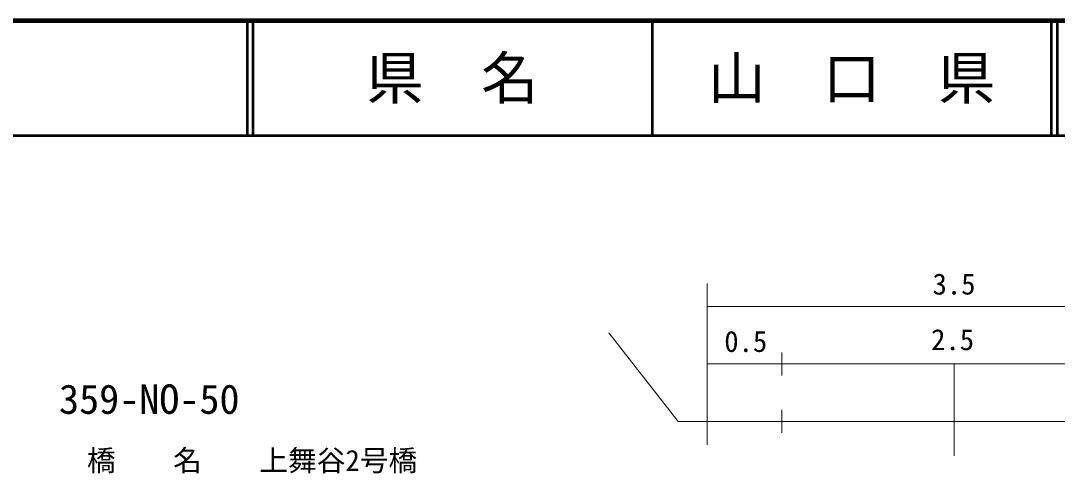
# Model space of a CAD drawing. Units: millimetres, scale not verified. Extents: x 40000 to 680000, y 20000 to 380000.
# Drawn here: x 278053 to 368268, y 340563 to 380000 of the extents above; entities that cross this region are included whole.
import ezdxf
from ezdxf.enums import TextEntityAlignment as Align

# ---------------------------------------------------------------- set-up
doc = ezdxf.new("R2010")
doc.units = ezdxf.units.MM
doc.header["$LTSCALE"] = 1000
for name, color, linetype, lineweight in [('M-STR-HTXT', 7, 'Continuous', 13), ('M-STR-STR1', 1, 'Continuous', 13), ('M-TTL', 2, 'Continuous', 140), ('M-TTL-LINE', 7, 'Continuous', 50)]:
    doc.layers.add(name, color=color, linetype=linetype, lineweight=lineweight)
doc.layers.add('M-TTL-TXT', color=7, linetype='Continuous')
doc.styles.add('ＭＳ ゴシック', font='')
doc.styles.get('ＭＳ ゴシック').set_extended_font_data('MS Gothic')

msp = doc.modelspace()

# ---------------------------------------------------------------- linework, layer by layer
at = {"layer": 'M-STR-HTXT'}
for p, q in [((337799, 357088), (337799, 343036)), ((337799, 355088), (380287, 355088)), ((335287, 345088), (329240, 352790)), ((344287, 351088), (344287, 349088)), ((337799, 350088), (380287, 350088)), ((359287, 350088), (359287, 342088)), ((344287, 346088), (344287, 344088)), ((335287, 345088), (380287, 345088))]:
    msp.add_line(p, q, dxfattribs=at)
at = {"layer": 'M-TTL'}
msp.add_line((680000, 380000), (40000, 380000), dxfattribs=at)
at = {"layer": 'M-TTL-LINE'}
for p, q in [((297750, 380000), (297750, 370000)), ((298250, 380000), (298250, 370000)), ((333000, 380000), (333000, 370000)), ((367750, 380000), (367750, 370000)), ((368250, 380000), (368250, 370000)), ((40000, 370000), (680000, 370000))]:
    msp.add_line(p, q, dxfattribs=at)

# ---------------------------------------------------------------- texts
at = {"layer": 'M-STR-HTXT', "style": 'ＭＳ ゴシック'}
for s, p in [('3.5', (357412, 355588)), ('0.5', (339287, 350588)), ('2.5', (357289, 350742))]:
    msp.add_text(s, height=1833, dxfattribs=at).set_placement(p, align=Align.BOTTOM_LEFT)
at = {"layer": 'M-STR-STR1', "style": 'ＭＳ ゴシック'}
for s, height, p in [('359-NO-50', 2566, (281388, 344972)), ('橋\u3000\u3000名', 1833, (283817, 340218)), ('上舞谷2号橋', 1833, (298817, 340218))]:
    msp.add_text(s, height=height, dxfattribs=at).set_placement(p, align=Align.BOTTOM_LEFT)
at = {"layer": 'M-TTL-TXT', "style": 'ＭＳ ゴシック'}
for s, p in [('県\u3000名', (315625, 375000)), ('山\u3000口\u3000県', (350375, 375000))]:
    msp.add_text(s, height=3666, dxfattribs=at).set_placement(p, align=Align.MIDDLE_CENTER)

doc.saveas('drawing.dxf')
